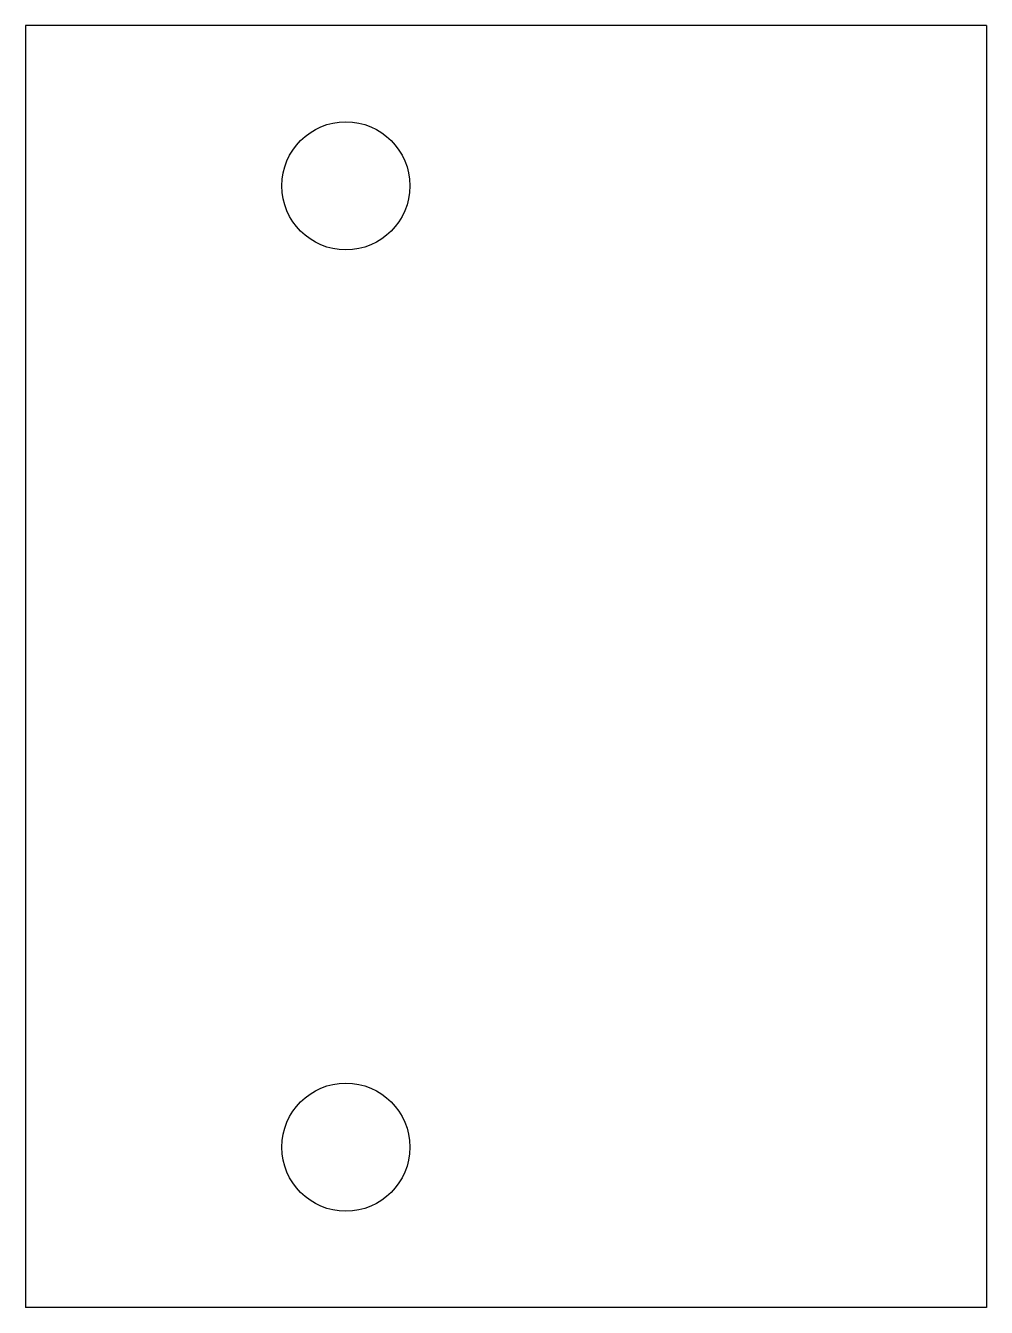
# Model space of a CAD drawing. Header units: millimetres. Extents: x -70 to -10, y -110 to -30.
import ezdxf

# ---------------------------------------------------------------- set-up
doc = ezdxf.new("R2010")
doc.units = ezdxf.units.MM

msp = doc.modelspace()

# ---------------------------------------------------------------- linework, layer by layer
for p, q in [((-10, -30), (-70, -30)), ((-70, -30), (-70, -110)), ((-10, -30), (-10, -110)), ((-10, -110), (-70, -110))]:
    msp.add_line(p, q)
for centre in [(-50, -40), (-50, -100)]:
    msp.add_circle(centre, 4)

doc.saveas('drawing.dxf')
